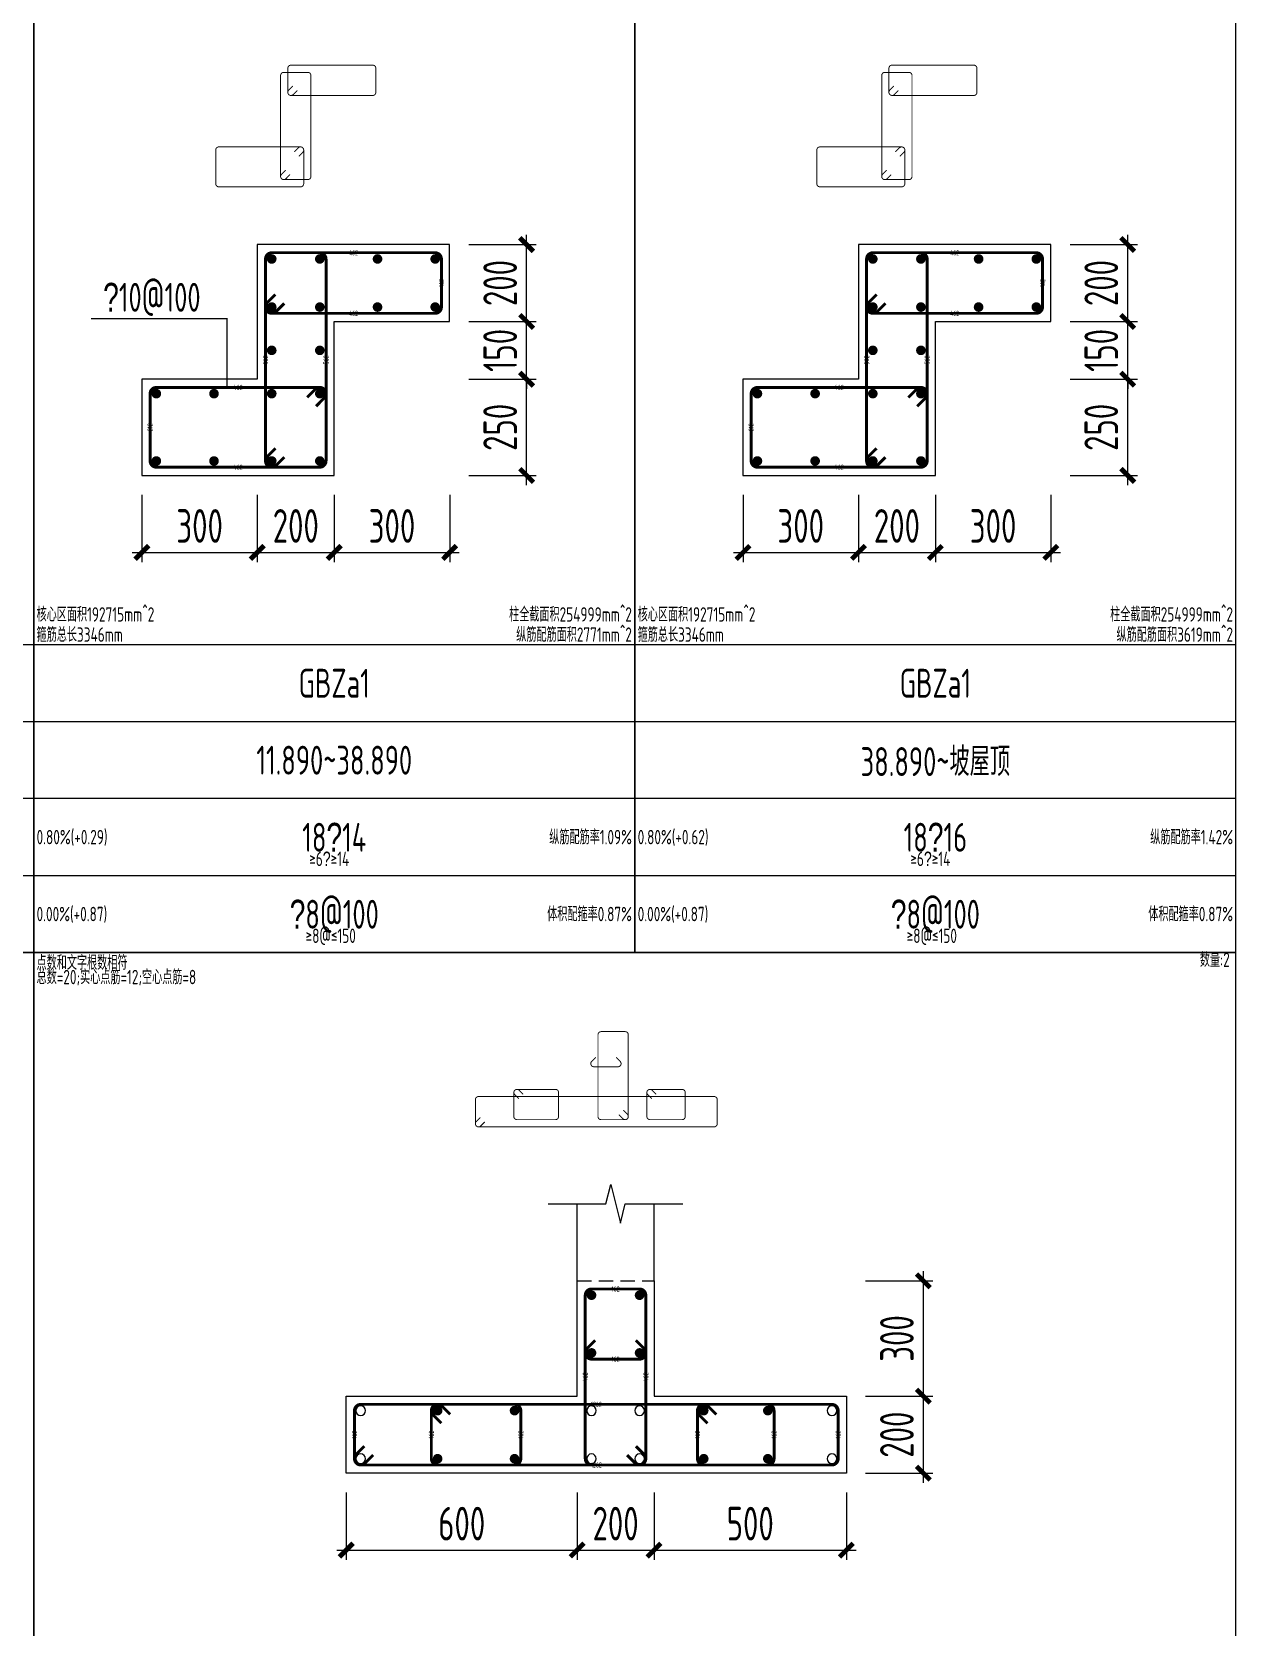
# Model space of a CAD drawing. Extents: x 154268 to 5133249, y -1832900 to 601179.
# Drawn here: x 578409 to 590909, y 505779 to 522362 of the extents above; entities that cross this region are included whole.
import ezdxf
from ezdxf.enums import TextEntityAlignment as Align

# ---------------------------------------------------------------- set-up
doc = ezdxf.new("R2010")
doc.units = 0
doc.header["$LTSCALE"] = 1000
doc.linetypes.add('DASHED', pattern=[0.75, 0.5, -0.25])
for name, color, linetype in [('TAB', 7, 'Continuous'), ('TAB_TEXT', 7, 'Continuous'), ('THIN', 7, 'Continuous'), ('WALL_DE', 7, 'Continuous'), ('WCOL_DE', 7, 'Continuous'), ('WCOL_DE_DIM', 3, 'Continuous'), ('WCOL_DE_REIND', 1, 'Continuous'), ('WCOL_DE_REINL', 1, 'Continuous'), ('墙单独标注', 1, 'Continuous')]:
    doc.layers.add(name, color=color, linetype=linetype)
for name, color, linetype, plot in [('墙柱归并数量', 8, 'Continuous', False), ('墙柱箍筋长度', 3, 'Continuous', False), ('墙柱配筋校核数据', 34, 'Continuous', False)]:
    doc.layers.add(name, color=color, linetype=linetype, plot=plot)
doc.styles.add('TSSD_Dimension', font='tssdeng.shx', dxfattribs={"width": 0.7, "bigfont": 'Hztxt.shx'})
doc.styles.add('TSSD_Label', font='tssdeng.shx', dxfattribs={"width": 0.7, "bigfont": 'hztxt.shx'})
doc.styles.add('tssd_rein', font='tssdeng.shx', dxfattribs={"width": 0.7, "bigfont": 'hztxt.shx'})
doc.dimstyles.new('TSSD_25_100_WCOLU_DIM', dxfattribs={"dimtxt": 350, "dimasz": 100, "dimexe": 100, "dimexo": 200, "dimgap": 100, "dimtad": 1, "dimdec": 0, "dimlfac": 0.25, "dimzin": 0, "dimdsep": 46, "dimtxsty": 'TSSD_Dimension', "dimblk": 'ARCHTICK', "dimcen": 0, "dimdle": 100, "dimclrt": 7, "dimadec": 0, "dimazin": 0, "dimtfac": 1, "dimtdec": 0, "dimtix": 1, "dimtmove": 2, "dimatfit": 3, "dimfxl": 1, "dimtolj": 1, "dimtzin": 0, "dimarcsym": 0})

# ---------------------------------------------------------------- blocks, each defined once
blk = doc.blocks.new('_ArchTick')
at = {"color": 0, "linetype": 'ByBlock', "const_width": 0.5}
blk.add_lwpolyline([(-0.71, -0.71), (0.71, 0.71)], dxfattribs=at)
blk = doc.blocks.new('*D3351')
at = {"layer": 'Defpoints', "color": 0, "transparency": 16777216}
for p in [(586878, 508179), (587678, 508179), (586878, 507379)]:
    blk.add_point(p, dxfattribs=at)
at = {"layer": 'WCOL_DE_DIM', "color": 0, "lineweight": -2, "transparency": 16777216}
for p, q in [((587678, 507279), (587678, 508279)), ((587078, 508179), (587778, 508179)), ((587078, 507379), (587778, 507379))]:
    blk.add_line(p, q, dxfattribs=at)
at = {"layer": 'WCOL_DE_DIM', "color": 0, "lineweight": -2, "transparency": 16777216, "xscale": 100, "yscale": 100, "zscale": 100}
for p, rotation in [((587678, 508179), 90), ((587678, 507379), 270)]:
    blk.add_blockref('_ArchTick', p, dxfattribs=dict(at, rotation=rotation))
at = {"layer": 'WCOL_DE_DIM', "color": 7, "transparency": 16777216, "insert": (587403, 507779), "char_height": 350, "attachment_point": 5, "rotation": 90, "style": 'TSSD_Dimension'}
blk.add_mtext('\\A1;200', dxfattribs=at)
blk = doc.blocks.new('*D3352')
at = {"layer": 'Defpoints', "color": 0, "transparency": 16777216}
for p in [(586878, 509379), (587678, 509379), (586878, 508179)]:
    blk.add_point(p, dxfattribs=at)
at = {"layer": 'WCOL_DE_DIM', "color": 0, "lineweight": -2, "transparency": 16777216}
for p, q in [((587678, 508079), (587678, 509479)), ((587078, 509379), (587778, 509379)), ((587078, 508179), (587778, 508179))]:
    blk.add_line(p, q, dxfattribs=at)
at = {"layer": 'WCOL_DE_DIM', "color": 0, "lineweight": -2, "transparency": 16777216, "xscale": 100, "yscale": 100, "zscale": 100}
for p, rotation in [((587678, 509379), 90), ((587678, 508179), 270)]:
    blk.add_blockref('_ArchTick', p, dxfattribs=dict(at, rotation=rotation))
at = {"layer": 'WCOL_DE_DIM', "color": 7, "transparency": 16777216, "insert": (587403, 508779), "char_height": 350, "attachment_point": 5, "rotation": 90, "style": 'TSSD_Dimension'}
blk.add_mtext('\\A1;300', dxfattribs=at)
blk = doc.blocks.new('*D3353')
at = {"layer": 'Defpoints', "color": 0, "transparency": 16777216}
for p in [(581678, 507379), (584078, 507379), (584078, 506579)]:
    blk.add_point(p, dxfattribs=at)
at = {"layer": 'WCOL_DE_DIM', "color": 0, "lineweight": -2, "transparency": 16777216}
for p, q in [((581678, 507179), (581678, 506479)), ((584078, 507179), (584078, 506479)), ((581578, 506579), (584178, 506579))]:
    blk.add_line(p, q, dxfattribs=at)
at = {"layer": 'WCOL_DE_DIM', "color": 0, "lineweight": -2, "transparency": 16777216, "xscale": 100, "yscale": 100, "zscale": 100, "rotation": 180}
blk.add_blockref('_ArchTick', (581678, 506579), dxfattribs=at)
at = {"layer": 'WCOL_DE_DIM', "color": 0, "lineweight": -2, "transparency": 16777216, "xscale": 100, "yscale": 100, "zscale": 100}
blk.add_blockref('_ArchTick', (584078, 506579), dxfattribs=at)
at = {"layer": 'WCOL_DE_DIM', "color": 7, "transparency": 16777216, "insert": (582878, 506854), "char_height": 350, "attachment_point": 5, "style": 'TSSD_Dimension'}
blk.add_mtext('\\A1;600', dxfattribs=at)
blk = doc.blocks.new('*D3354')
at = {"layer": 'Defpoints', "color": 0, "transparency": 16777216}
for p in [(584078, 507379), (584878, 507379), (584878, 506579)]:
    blk.add_point(p, dxfattribs=at)
at = {"layer": 'WCOL_DE_DIM', "color": 0, "lineweight": -2, "transparency": 16777216}
for p, q in [((584078, 507179), (584078, 506479)), ((584878, 507179), (584878, 506479)), ((583978, 506579), (584978, 506579))]:
    blk.add_line(p, q, dxfattribs=at)
at = {"layer": 'WCOL_DE_DIM', "color": 0, "lineweight": -2, "transparency": 16777216, "xscale": 100, "yscale": 100, "zscale": 100, "rotation": 180}
blk.add_blockref('_ArchTick', (584078, 506579), dxfattribs=at)
at = {"layer": 'WCOL_DE_DIM', "color": 0, "lineweight": -2, "transparency": 16777216, "xscale": 100, "yscale": 100, "zscale": 100}
blk.add_blockref('_ArchTick', (584878, 506579), dxfattribs=at)
at = {"layer": 'WCOL_DE_DIM', "color": 7, "transparency": 16777216, "insert": (584478, 506854), "char_height": 350, "attachment_point": 5, "style": 'TSSD_Dimension'}
blk.add_mtext('\\A1;200', dxfattribs=at)
blk = doc.blocks.new('*D3355')
at = {"layer": 'Defpoints', "color": 0, "transparency": 16777216}
for p in [(584878, 507379), (586878, 507379), (586878, 506579)]:
    blk.add_point(p, dxfattribs=at)
at = {"layer": 'WCOL_DE_DIM', "color": 0, "lineweight": -2, "transparency": 16777216}
for p, q in [((584878, 507179), (584878, 506479)), ((586878, 507179), (586878, 506479)), ((584778, 506579), (586978, 506579))]:
    blk.add_line(p, q, dxfattribs=at)
at = {"layer": 'WCOL_DE_DIM', "color": 0, "lineweight": -2, "transparency": 16777216, "xscale": 100, "yscale": 100, "zscale": 100, "rotation": 180}
blk.add_blockref('_ArchTick', (584878, 506579), dxfattribs=at)
at = {"layer": 'WCOL_DE_DIM', "color": 0, "lineweight": -2, "transparency": 16777216, "xscale": 100, "yscale": 100, "zscale": 100}
blk.add_blockref('_ArchTick', (586878, 506579), dxfattribs=at)
at = {"layer": 'WCOL_DE_DIM', "color": 7, "transparency": 16777216, "insert": (585878, 506854), "char_height": 350, "attachment_point": 5, "style": 'TSSD_Dimension'}
blk.add_mtext('\\A1;500', dxfattribs=at)
blk = doc.blocks.new('*D3456')
at = {"layer": 'Defpoints', "color": 0, "transparency": 16777216}
for p in [(582753, 518751), (583553, 518751), (582753, 517751)]:
    blk.add_point(p, dxfattribs=at)
at = {"layer": 'WCOL_DE_DIM', "color": 0, "lineweight": -2, "transparency": 16777216}
for p, q in [((582953, 518751), (583653, 518751)), ((583553, 517651), (583553, 518851)), ((582953, 517751), (583653, 517751))]:
    blk.add_line(p, q, dxfattribs=at)
at = {"layer": 'WCOL_DE_DIM', "color": 0, "lineweight": -2, "transparency": 16777216, "xscale": 100, "yscale": 100, "zscale": 100}
for p, rotation in [((583553, 518751), 90), ((583553, 517751), 270)]:
    blk.add_blockref('_ArchTick', p, dxfattribs=dict(at, rotation=rotation))
at = {"layer": 'WCOL_DE_DIM', "color": 7, "transparency": 16777216, "insert": (583278, 518251), "char_height": 350, "attachment_point": 5, "rotation": 90, "style": 'TSSD_Dimension'}
blk.add_mtext('\\A1;250', dxfattribs=at)
blk = doc.blocks.new('*D3457')
at = {"layer": 'Defpoints', "color": 0, "transparency": 16777216}
for p in [(582753, 519351), (583553, 519351), (582753, 518751)]:
    blk.add_point(p, dxfattribs=at)
at = {"layer": 'WCOL_DE_DIM', "color": 0, "lineweight": -2, "transparency": 16777216}
for p, q in [((583553, 519351), (583553, 519451)), ((582953, 519351), (583653, 519351)), ((583553, 518751), (583553, 519351)), ((582953, 518751), (583653, 518751)), ((583553, 518751), (583553, 518651))]:
    blk.add_line(p, q, dxfattribs=at)
at = {"layer": 'WCOL_DE_DIM', "color": 0, "lineweight": -2, "transparency": 16777216, "xscale": 100, "yscale": 100, "zscale": 100}
for p, rotation in [((583553, 519351), 270), ((583553, 518751), 90)]:
    blk.add_blockref('_ArchTick', p, dxfattribs=dict(at, rotation=rotation))
at = {"layer": 'WCOL_DE_DIM', "color": 7, "transparency": 16777216, "insert": (583278, 519051), "char_height": 350, "attachment_point": 5, "rotation": 90, "style": 'TSSD_Dimension'}
blk.add_mtext('\\A1;150', dxfattribs=at)
blk = doc.blocks.new('*D3458')
at = {"layer": 'Defpoints', "color": 0, "transparency": 16777216}
for p in [(582753, 520151), (583553, 520151), (582753, 519351)]:
    blk.add_point(p, dxfattribs=at)
at = {"layer": 'WCOL_DE_DIM', "color": 0, "lineweight": -2, "transparency": 16777216}
for p, q in [((583553, 519251), (583553, 520251)), ((582953, 520151), (583653, 520151)), ((582953, 519351), (583653, 519351))]:
    blk.add_line(p, q, dxfattribs=at)
at = {"layer": 'WCOL_DE_DIM', "color": 0, "lineweight": -2, "transparency": 16777216, "xscale": 100, "yscale": 100, "zscale": 100}
for p, rotation in [((583553, 520151), 90), ((583553, 519351), 270)]:
    blk.add_blockref('_ArchTick', p, dxfattribs=dict(at, rotation=rotation))
at = {"layer": 'WCOL_DE_DIM', "color": 7, "transparency": 16777216, "insert": (583278, 519751), "char_height": 350, "attachment_point": 5, "rotation": 90, "style": 'TSSD_Dimension'}
blk.add_mtext('\\A1;200', dxfattribs=at)
blk = doc.blocks.new('*D3459')
at = {"layer": 'Defpoints', "color": 0, "transparency": 16777216}
for p in [(579553, 517751), (580753, 517751), (580753, 516951)]:
    blk.add_point(p, dxfattribs=at)
at = {"layer": 'WCOL_DE_DIM', "color": 0, "lineweight": -2, "transparency": 16777216}
for p, q in [((579553, 517551), (579553, 516851)), ((580753, 517551), (580753, 516851)), ((579453, 516951), (580853, 516951))]:
    blk.add_line(p, q, dxfattribs=at)
at = {"layer": 'WCOL_DE_DIM', "color": 0, "lineweight": -2, "transparency": 16777216, "xscale": 100, "yscale": 100, "zscale": 100, "rotation": 180}
blk.add_blockref('_ArchTick', (579553, 516951), dxfattribs=at)
at = {"layer": 'WCOL_DE_DIM', "color": 0, "lineweight": -2, "transparency": 16777216, "xscale": 100, "yscale": 100, "zscale": 100}
blk.add_blockref('_ArchTick', (580753, 516951), dxfattribs=at)
at = {"layer": 'WCOL_DE_DIM', "color": 7, "transparency": 16777216, "insert": (580153, 517226), "char_height": 350, "attachment_point": 5, "style": 'TSSD_Dimension'}
blk.add_mtext('\\A1;300', dxfattribs=at)
blk = doc.blocks.new('*D3460')
at = {"layer": 'Defpoints', "color": 0, "transparency": 16777216}
for p in [(580753, 517751), (581553, 517751), (581553, 516951)]:
    blk.add_point(p, dxfattribs=at)
at = {"layer": 'WCOL_DE_DIM', "color": 0, "lineweight": -2, "transparency": 16777216}
for p, q in [((580753, 517551), (580753, 516851)), ((581553, 517551), (581553, 516851)), ((580653, 516951), (581653, 516951))]:
    blk.add_line(p, q, dxfattribs=at)
at = {"layer": 'WCOL_DE_DIM', "color": 0, "lineweight": -2, "transparency": 16777216, "xscale": 100, "yscale": 100, "zscale": 100, "rotation": 180}
blk.add_blockref('_ArchTick', (580753, 516951), dxfattribs=at)
at = {"layer": 'WCOL_DE_DIM', "color": 0, "lineweight": -2, "transparency": 16777216, "xscale": 100, "yscale": 100, "zscale": 100}
blk.add_blockref('_ArchTick', (581553, 516951), dxfattribs=at)
at = {"layer": 'WCOL_DE_DIM', "color": 7, "transparency": 16777216, "insert": (581153, 517226), "char_height": 350, "attachment_point": 5, "style": 'TSSD_Dimension'}
blk.add_mtext('\\A1;200', dxfattribs=at)
blk = doc.blocks.new('*D3461')
at = {"layer": 'Defpoints', "color": 0, "transparency": 16777216}
for p in [(581553, 517751), (582753, 517751), (582753, 516951)]:
    blk.add_point(p, dxfattribs=at)
at = {"layer": 'WCOL_DE_DIM', "color": 0, "lineweight": -2, "transparency": 16777216}
for p, q in [((581553, 517551), (581553, 516851)), ((582753, 517551), (582753, 516851)), ((581453, 516951), (582853, 516951))]:
    blk.add_line(p, q, dxfattribs=at)
at = {"layer": 'WCOL_DE_DIM', "color": 0, "lineweight": -2, "transparency": 16777216, "xscale": 100, "yscale": 100, "zscale": 100, "rotation": 180}
blk.add_blockref('_ArchTick', (581553, 516951), dxfattribs=at)
at = {"layer": 'WCOL_DE_DIM', "color": 0, "lineweight": -2, "transparency": 16777216, "xscale": 100, "yscale": 100, "zscale": 100}
blk.add_blockref('_ArchTick', (582753, 516951), dxfattribs=at)
at = {"layer": 'WCOL_DE_DIM', "color": 7, "transparency": 16777216, "insert": (582153, 517226), "char_height": 350, "attachment_point": 5, "style": 'TSSD_Dimension'}
blk.add_mtext('\\A1;300', dxfattribs=at)
blk = doc.blocks.new('*D3549')
at = {"layer": 'Defpoints', "color": 0, "transparency": 16777216}
for p in [(589003, 518751), (589803, 518751), (589003, 517751)]:
    blk.add_point(p, dxfattribs=at)
at = {"layer": 'WCOL_DE_DIM', "color": 0, "lineweight": -2, "transparency": 16777216}
for p, q in [((589203, 518751), (589903, 518751)), ((589803, 517651), (589803, 518851)), ((589203, 517751), (589903, 517751))]:
    blk.add_line(p, q, dxfattribs=at)
at = {"layer": 'WCOL_DE_DIM', "color": 0, "lineweight": -2, "transparency": 16777216, "xscale": 100, "yscale": 100, "zscale": 100}
for p, rotation in [((589803, 518751), 90), ((589803, 517751), 270)]:
    blk.add_blockref('_ArchTick', p, dxfattribs=dict(at, rotation=rotation))
at = {"layer": 'WCOL_DE_DIM', "color": 7, "transparency": 16777216, "insert": (589528, 518251), "char_height": 350, "attachment_point": 5, "rotation": 90, "style": 'TSSD_Dimension'}
blk.add_mtext('\\A1;250', dxfattribs=at)
blk = doc.blocks.new('*D3550')
at = {"layer": 'Defpoints', "color": 0, "transparency": 16777216}
for p in [(589003, 519351), (589803, 519351), (589003, 518751)]:
    blk.add_point(p, dxfattribs=at)
at = {"layer": 'WCOL_DE_DIM', "color": 0, "lineweight": -2, "transparency": 16777216}
for p, q in [((589803, 519351), (589803, 519451)), ((589203, 519351), (589903, 519351)), ((589803, 518751), (589803, 519351)), ((589203, 518751), (589903, 518751)), ((589803, 518751), (589803, 518651))]:
    blk.add_line(p, q, dxfattribs=at)
at = {"layer": 'WCOL_DE_DIM', "color": 0, "lineweight": -2, "transparency": 16777216, "xscale": 100, "yscale": 100, "zscale": 100}
for p, rotation in [((589803, 519351), 270), ((589803, 518751), 90)]:
    blk.add_blockref('_ArchTick', p, dxfattribs=dict(at, rotation=rotation))
at = {"layer": 'WCOL_DE_DIM', "color": 7, "transparency": 16777216, "insert": (589528, 519051), "char_height": 350, "attachment_point": 5, "rotation": 90, "style": 'TSSD_Dimension'}
blk.add_mtext('\\A1;150', dxfattribs=at)
blk = doc.blocks.new('*D3551')
at = {"layer": 'Defpoints', "color": 0, "transparency": 16777216}
for p in [(589003, 520151), (589803, 520151), (589003, 519351)]:
    blk.add_point(p, dxfattribs=at)
at = {"layer": 'WCOL_DE_DIM', "color": 0, "lineweight": -2, "transparency": 16777216}
for p, q in [((589803, 519251), (589803, 520251)), ((589203, 520151), (589903, 520151)), ((589203, 519351), (589903, 519351))]:
    blk.add_line(p, q, dxfattribs=at)
at = {"layer": 'WCOL_DE_DIM', "color": 0, "lineweight": -2, "transparency": 16777216, "xscale": 100, "yscale": 100, "zscale": 100}
for p, rotation in [((589803, 520151), 90), ((589803, 519351), 270)]:
    blk.add_blockref('_ArchTick', p, dxfattribs=dict(at, rotation=rotation))
at = {"layer": 'WCOL_DE_DIM', "color": 7, "transparency": 16777216, "insert": (589528, 519751), "char_height": 350, "attachment_point": 5, "rotation": 90, "style": 'TSSD_Dimension'}
blk.add_mtext('\\A1;200', dxfattribs=at)
blk = doc.blocks.new('*D3552')
at = {"layer": 'Defpoints', "color": 0, "transparency": 16777216}
for p in [(585803, 517751), (587003, 517751), (587003, 516951)]:
    blk.add_point(p, dxfattribs=at)
at = {"layer": 'WCOL_DE_DIM', "color": 0, "lineweight": -2, "transparency": 16777216}
for p, q in [((585803, 517551), (585803, 516851)), ((587003, 517551), (587003, 516851)), ((585703, 516951), (587103, 516951))]:
    blk.add_line(p, q, dxfattribs=at)
at = {"layer": 'WCOL_DE_DIM', "color": 0, "lineweight": -2, "transparency": 16777216, "xscale": 100, "yscale": 100, "zscale": 100, "rotation": 180}
blk.add_blockref('_ArchTick', (585803, 516951), dxfattribs=at)
at = {"layer": 'WCOL_DE_DIM', "color": 0, "lineweight": -2, "transparency": 16777216, "xscale": 100, "yscale": 100, "zscale": 100}
blk.add_blockref('_ArchTick', (587003, 516951), dxfattribs=at)
at = {"layer": 'WCOL_DE_DIM', "color": 7, "transparency": 16777216, "insert": (586403, 517226), "char_height": 350, "attachment_point": 5, "style": 'TSSD_Dimension'}
blk.add_mtext('\\A1;300', dxfattribs=at)
blk = doc.blocks.new('*D3553')
at = {"layer": 'Defpoints', "color": 0, "transparency": 16777216}
for p in [(587003, 517751), (587803, 517751), (587803, 516951)]:
    blk.add_point(p, dxfattribs=at)
at = {"layer": 'WCOL_DE_DIM', "color": 0, "lineweight": -2, "transparency": 16777216}
for p, q in [((587003, 517551), (587003, 516851)), ((587803, 517551), (587803, 516851)), ((586903, 516951), (587903, 516951))]:
    blk.add_line(p, q, dxfattribs=at)
at = {"layer": 'WCOL_DE_DIM', "color": 0, "lineweight": -2, "transparency": 16777216, "xscale": 100, "yscale": 100, "zscale": 100, "rotation": 180}
blk.add_blockref('_ArchTick', (587003, 516951), dxfattribs=at)
at = {"layer": 'WCOL_DE_DIM', "color": 0, "lineweight": -2, "transparency": 16777216, "xscale": 100, "yscale": 100, "zscale": 100}
blk.add_blockref('_ArchTick', (587803, 516951), dxfattribs=at)
at = {"layer": 'WCOL_DE_DIM', "color": 7, "transparency": 16777216, "insert": (587403, 517226), "char_height": 350, "attachment_point": 5, "style": 'TSSD_Dimension'}
blk.add_mtext('\\A1;200', dxfattribs=at)
blk = doc.blocks.new('*D3554')
at = {"layer": 'Defpoints', "color": 0, "transparency": 16777216}
for p in [(587803, 517751), (589003, 517751), (589003, 516951)]:
    blk.add_point(p, dxfattribs=at)
at = {"layer": 'WCOL_DE_DIM', "color": 0, "lineweight": -2, "transparency": 16777216}
for p, q in [((587803, 517551), (587803, 516851)), ((589003, 517551), (589003, 516851)), ((587703, 516951), (589103, 516951))]:
    blk.add_line(p, q, dxfattribs=at)
at = {"layer": 'WCOL_DE_DIM', "color": 0, "lineweight": -2, "transparency": 16777216, "xscale": 100, "yscale": 100, "zscale": 100, "rotation": 180}
blk.add_blockref('_ArchTick', (587803, 516951), dxfattribs=at)
at = {"layer": 'WCOL_DE_DIM', "color": 0, "lineweight": -2, "transparency": 16777216, "xscale": 100, "yscale": 100, "zscale": 100}
blk.add_blockref('_ArchTick', (589003, 516951), dxfattribs=at)
at = {"layer": 'WCOL_DE_DIM', "color": 7, "transparency": 16777216, "insert": (588403, 517226), "char_height": 350, "attachment_point": 5, "style": 'TSSD_Dimension'}
blk.add_mtext('\\A1;300', dxfattribs=at)

msp = doc.modelspace()

# ---------------------------------------------------------------- linework, layer by layer
at = {"layer": 'TAB'}
for points in [[(572177.7, 512791.3), (578427.7, 512791.3), (578427.7, 523791.3), (572177.7, 523791.3), (572177.7, 512791.3), (572177.7, 513591.3), (578427.7, 513591.3), (578427.7, 514391.3), (572177.7, 514391.3), (572177.7, 515191.3), (578427.7, 515191.3), (578427.7, 515991.3), (572177.7, 515991.3)], [(578427.7, 512791.3), (584677.7, 512791.3), (584677.7, 523791.3), (578427.7, 523791.3), (578427.7, 512791.3), (578427.7, 513591.3), (584677.7, 513591.3), (584677.7, 514391.3), (578427.7, 514391.3), (578427.7, 515191.3), (584677.7, 515191.3), (584677.7, 515991.3), (578427.7, 515991.3)], [(584677.7, 512791.3), (590927.7, 512791.3), (590927.7, 523791.3), (584677.7, 523791.3), (584677.7, 512791.3), (584677.7, 513591.3), (590927.7, 513591.3), (590927.7, 514391.3), (584677.7, 514391.3), (584677.7, 515191.3), (590927.7, 515191.3), (590927.7, 515991.3), (584677.7, 515991.3)], [(572177.7, 501791.3), (578427.7, 501791.3), (578427.7, 512791.3), (572177.7, 512791.3), (572177.7, 501791.3), (572177.7, 502591.3), (578427.7, 502591.3), (578427.7, 503391.3), (572177.7, 503391.3), (572177.7, 504191.3), (578427.7, 504191.3), (578427.7, 504991.3), (572177.7, 504991.3)], [(578427.7, 501791.3), (590927.7, 501791.3), (590927.7, 512791.3), (578427.7, 512791.3), (578427.7, 501791.3), (578427.7, 502591.3), (590927.7, 502591.3), (590927.7, 503391.3), (578427.7, 503391.3), (578427.7, 504191.3), (590927.7, 504191.3), (590927.7, 504991.3), (578427.7, 504991.3)]]:
    msp.add_lwpolyline(points, dxfattribs=at)
at = {"layer": 'THIN'}
msp.add_lwpolyline([(583777.7, 510178.8), (584377.7, 510178.8), (584427.7, 510378.8), (584527.7, 509978.8), (584577.7, 510178.8), (585177.7, 510178.8)], dxfattribs=at)
at = {"layer": 'WALL_DE'}
for p, q in [((584077.7, 509378.8), (584077.7, 510178.8)), ((584877.7, 509378.8), (584877.7, 510178.8)), ((584077.7, 508178.8), (584077.7, 509378.8)), ((584877.7, 509378.8), (584877.7, 508178.8)), ((581677.7, 508178.8), (584077.7, 508178.8)), ((581677.7, 507378.8), (581677.7, 508178.8)), ((584877.7, 508178.8), (586877.7, 508178.8)), ((586877.7, 508178.8), (586877.7, 507378.8)), ((586877.7, 507378.8), (581677.7, 507378.8))]:
    msp.add_line(p, q, dxfattribs=at)
at = {"layer": 'WCOL_DE'}
for points in [[(579552.7, 517751.3), (581552.7, 517751.3), (581552.7, 519351.3), (582752.7, 519351.3), (582752.7, 520151.3), (580752.7, 520151.3), (580752.7, 518751.3), (579552.7, 518751.3)], [(585802.7, 517751.3), (587802.7, 517751.3), (587802.7, 519351.3), (589002.7, 519351.3), (589002.7, 520151.3), (587002.7, 520151.3), (587002.7, 518751.3), (585802.7, 518751.3)]]:
    msp.add_lwpolyline(points, close=True, dxfattribs=at)
at = {"layer": 'WCOL_DE', "linetype": 'DASHED', "ltscale": 0.3}
msp.add_lwpolyline([(581677.7, 508178.8), (584077.7, 508178.8), (584077.7, 509378.8), (584877.7, 509378.8), (584877.7, 508178.8), (586877.7, 508178.8), (586877.7, 507378.8), (581677.7, 507378.8)], close=True, dxfattribs=at)
at = {"layer": 'WCOL_DE_REIND', "const_width": 50}
for points in [[(580902.7, 519976.3, 1), (580902.7, 520026.3, 1), (580902.7, 519976.3, 1)], [(581402.7, 519976.3, 1), (581402.7, 520026.3, 1), (581402.7, 519976.3, 1)], [(582002.7, 519976.3, 1), (582002.7, 520026.3, 1), (582002.7, 519976.3, 1)], [(582602.7, 519976.3, 1), (582602.7, 520026.3, 1), (582602.7, 519976.3, 1)], [(587152.7, 519976.3, 1), (587152.7, 520026.3, 1), (587152.7, 519976.3, 1)], [(587652.7, 519976.3, 1), (587652.7, 520026.3, 1), (587652.7, 519976.3, 1)], [(588252.7, 519976.3, 1), (588252.7, 520026.3, 1), (588252.7, 519976.3, 1)], [(588852.7, 519976.3, 1), (588852.7, 520026.3, 1), (588852.7, 519976.3, 1)], [(580902.7, 519476.3, 1), (580902.7, 519526.3, 1), (580902.7, 519476.3, 1)], [(581402.7, 519476.3, 1), (581402.7, 519526.3, 1), (581402.7, 519476.3, 1)], [(582002.7, 519476.3, 1), (582002.7, 519526.3, 1), (582002.7, 519476.3, 1)], [(582602.7, 519476.3, 1), (582602.7, 519526.3, 1), (582602.7, 519476.3, 1)], [(587152.7, 519476.3, 1), (587152.7, 519526.3, 1), (587152.7, 519476.3, 1)], [(587652.7, 519476.3, 1), (587652.7, 519526.3, 1), (587652.7, 519476.3, 1)], [(588252.7, 519476.3, 1), (588252.7, 519526.3, 1), (588252.7, 519476.3, 1)], [(588852.7, 519476.3, 1), (588852.7, 519526.3, 1), (588852.7, 519476.3, 1)], [(580902.7, 519026.3, 1), (580902.7, 519076.3, 1), (580902.7, 519026.3, 1)], [(581402.7, 519026.3, 1), (581402.7, 519076.3, 1), (581402.7, 519026.3, 1)], [(587152.7, 519026.3, 1), (587152.7, 519076.3, 1), (587152.7, 519026.3, 1)], [(587652.7, 519026.3, 1), (587652.7, 519076.3, 1), (587652.7, 519026.3, 1)], [(579702.7, 518576.3, 1), (579702.7, 518626.3, 1), (579702.7, 518576.3, 1)], [(580302.7, 518576.3, 1), (580302.7, 518626.3, 1), (580302.7, 518576.3, 1)], [(580902.7, 518576.3, 1), (580902.7, 518626.3, 1), (580902.7, 518576.3, 1)], [(581402.7, 518576.3, 1), (581402.7, 518626.3, 1), (581402.7, 518576.3, 1)], [(585952.7, 518576.3, 1), (585952.7, 518626.3, 1), (585952.7, 518576.3, 1)], [(586552.7, 518576.3, 1), (586552.7, 518626.3, 1), (586552.7, 518576.3, 1)], [(587152.7, 518576.3, 1), (587152.7, 518626.3, 1), (587152.7, 518576.3, 1)], [(587652.7, 518576.3, 1), (587652.7, 518626.3, 1), (587652.7, 518576.3, 1)], [(579702.7, 517876.3, 1), (579702.7, 517926.3, 1), (579702.7, 517876.3, 1)], [(580302.7, 517876.3, 1), (580302.7, 517926.3, 1), (580302.7, 517876.3, 1)], [(580902.7, 517876.3, 1), (580902.7, 517926.3, 1), (580902.7, 517876.3, 1)], [(581402.7, 517876.3, 1), (581402.7, 517926.3, 1), (581402.7, 517876.3, 1)], [(585952.7, 517876.3, 1), (585952.7, 517926.3, 1), (585952.7, 517876.3, 1)], [(586552.7, 517876.3, 1), (586552.7, 517926.3, 1), (586552.7, 517876.3, 1)], [(587152.7, 517876.3, 1), (587152.7, 517926.3, 1), (587152.7, 517876.3, 1)], [(587652.7, 517876.3, 1), (587652.7, 517926.3, 1), (587652.7, 517876.3, 1)], [(584227.7, 509203.8, 1), (584227.7, 509253.8, 1), (584227.7, 509203.8, 1)], [(584727.7, 509203.8, 1), (584727.7, 509253.8, 1), (584727.7, 509203.8, 1)], [(584227.7, 508603.8, 1), (584227.7, 508653.8, 1), (584227.7, 508603.8, 1)], [(584727.7, 508603.8, 1), (584727.7, 508653.8, 1), (584727.7, 508603.8, 1)], [(582627.7, 508003.8, 1), (582627.7, 508053.8, 1), (582627.7, 508003.8, 1)], [(583427.7, 508003.8, 1), (583427.7, 508053.8, 1), (583427.7, 508003.8, 1)], [(585394.4, 508003.8, 1), (585394.4, 508053.8, 1), (585394.4, 508003.8, 1)], [(586061, 508003.8, 1), (586061, 508053.8, 1), (586061, 508003.8, 1)], [(582627.7, 507503.8, 1), (582627.7, 507553.8, 1), (582627.7, 507503.8, 1)], [(583427.7, 507503.8, 1), (583427.7, 507553.8, 1), (583427.7, 507503.8, 1)], [(585394.4, 507503.8, 1), (585394.4, 507553.8, 1), (585394.4, 507503.8, 1)], [(586061, 507503.8, 1), (586061, 507553.8, 1), (586061, 507503.8, 1)]]:
    msp.add_lwpolyline(points, format="xyb", dxfattribs=at)
at = {"layer": 'WCOL_DE_REIND'}
for points in [[(581827.7, 507978.8, 1), (581827.7, 508078.8, 1), (581827.7, 507978.8, 1)], [(584227.7, 507978.8, 1), (584227.7, 508078.8, 1), (584227.7, 507978.8, 1)], [(584727.7, 507978.8, 1), (584727.7, 508078.8, 1), (584727.7, 507978.8, 1)], [(586727.7, 507978.8, 1), (586727.7, 508078.8, 1), (586727.7, 507978.8, 1)], [(581827.7, 507478.8, 1), (581827.7, 507578.8, 1), (581827.7, 507478.8, 1)], [(584227.7, 507478.8, 1), (584227.7, 507578.8, 1), (584227.7, 507478.8, 1)], [(584727.7, 507478.8, 1), (584727.7, 507578.8, 1), (584727.7, 507478.8, 1)], [(586727.7, 507478.8, 1), (586727.7, 507578.8, 1), (586727.7, 507478.8, 1)]]:
    msp.add_lwpolyline(points, format="xyb", dxfattribs=at)
at = {"layer": 'WCOL_DE_REINL'}
for points, const_width in [([(581093.1, 520878.3), (581050.7, 520835.8, -0.66818), (580995.2, 520858.8), (580995.2, 521908.8, -0.4142136), (581027.7, 521941.3), (581277.7, 521941.3, -0.4142136), (581310.2, 521908.8), (581310.2, 520858.8, -0.4142114), (581277.7, 520826.3), (581027.7, 520826.3, -0.66818), (581004.7, 520881.8), (581047.2, 520924.2)], 10), ([(581168.1, 521753.3), (581125.7, 521710.8, -0.6681786), (581070.2, 521733.8), (581070.2, 521983.8, -0.4142136), (581102.7, 522016.3), (581952.7, 522016.3, -0.4142168), (581985.2, 521983.8), (581985.2, 521733.8, -0.4142104), (581952.7, 521701.3), (581102.7, 521701.3, -0.6681786), (581079.7, 521756.8), (581122.2, 521799.2)], 10), ([(587343.1, 520878.3), (587300.7, 520835.8, -0.66818), (587245.2, 520858.8), (587245.2, 521908.8, -0.4142136), (587277.7, 521941.3), (587527.7, 521941.3, -0.4142136), (587560.2, 521908.8), (587560.2, 520858.8, -0.4142114), (587527.7, 520826.3), (587277.7, 520826.3, -0.66818), (587254.7, 520881.8), (587297.2, 520924.2)], 10), ([(587418.1, 521753.3), (587375.7, 521710.8, -0.6681786), (587320.2, 521733.8), (587320.2, 521983.8, -0.4142136), (587352.7, 522016.3), (588202.7, 522016.3, -0.4142168), (588235.2, 521983.8), (588235.2, 521733.8, -0.4142104), (588202.7, 521701.3), (587352.7, 521701.3, -0.6681786), (587329.7, 521756.8), (587372.2, 521799.2)], 10), ([(581137.3, 521114.4), (581179.7, 521156.8, -0.6681786), (581235.2, 521133.8), (581235.2, 520783.8, -0.4142114), (581202.7, 520751.3), (580352.7, 520751.3, -0.4142157), (580320.2, 520783.8), (580320.2, 521133.8, -0.4142136), (580352.7, 521166.3), (581202.7, 521166.3, -0.6681786), (581225.7, 521110.8), (581183.3, 521068.4)], 10), ([(587387.3, 521114.4), (587429.7, 521156.8, -0.6681786), (587485.2, 521133.8), (587485.2, 520783.8, -0.4142114), (587452.7, 520751.3), (586602.7, 520751.3, -0.4142157), (586570.2, 520783.8), (586570.2, 521133.8, -0.4142136), (586602.7, 521166.3), (587452.7, 521166.3, -0.6681786), (587475.7, 521110.8), (587433.3, 521068.4)], 10), ([(581033.5, 519540.2), (580948.7, 519455.4, -0.6681786), (580837.7, 519501.3), (580837.7, 520001.3, -0.4142136), (580902.7, 520066.3), (582602.7, 520066.3, -0.4142168), (582667.7, 520001.3), (582667.7, 519501.3, -0.4142104), (582602.7, 519436.3), (580902.7, 519436.3, -0.6681786), (580856.7, 519547.3), (580941.6, 519632.1)], 30), ([(581033.5, 517940.2), (580948.7, 517855.4, -0.66818), (580837.7, 517901.3), (580837.7, 520001.3, -0.4142136), (580902.7, 520066.3), (581402.7, 520066.3, -0.4142136), (581467.7, 520001.3), (581467.7, 517901.3, -0.4142114), (581402.7, 517836.3), (580902.7, 517836.3, -0.66818), (580856.7, 517947.3), (580941.6, 518032.1)], 30), ([(587283.5, 519540.2), (587198.7, 519455.4, -0.6681786), (587087.7, 519501.3), (587087.7, 520001.3, -0.4142136), (587152.7, 520066.3), (588852.7, 520066.3, -0.4142168), (588917.7, 520001.3), (588917.7, 519501.3, -0.4142104), (588852.7, 519436.3), (587152.7, 519436.3, -0.6681786), (587106.7, 519547.3), (587191.6, 519632.1)], 30), ([(587283.5, 517940.2), (587198.7, 517855.4, -0.66818), (587087.7, 517901.3), (587087.7, 520001.3, -0.4142136), (587152.7, 520066.3), (587652.7, 520066.3, -0.4142136), (587717.7, 520001.3), (587717.7, 517901.3, -0.4142114), (587652.7, 517836.3), (587152.7, 517836.3, -0.66818), (587106.7, 517947.3), (587191.6, 518032.1)], 30), ([(581271.9, 518562.4), (581356.7, 518647.3, -0.6681786), (581467.7, 518601.3), (581467.7, 517901.3, -0.4142114), (581402.7, 517836.3), (579702.7, 517836.3, -0.4142157), (579637.7, 517901.3), (579637.7, 518601.3, -0.4142136), (579702.7, 518666.3), (581402.7, 518666.3, -0.6681786), (581448.7, 518555.4), (581363.8, 518470.5)], 30), ([(587521.9, 518562.4), (587606.7, 518647.3, -0.6681786), (587717.7, 518601.3), (587717.7, 517901.3, -0.4142114), (587652.7, 517836.3), (585952.7, 517836.3, -0.4142157), (585887.7, 517901.3), (585887.7, 518601.3, -0.4142136), (585952.7, 518666.3), (587652.7, 518666.3, -0.6681786), (587698.7, 518555.4), (587613.8, 518470.5)], 30), ([(584558.3, 511151.7), (584600.7, 511109.3, -0.6681786), (584577.7, 511053.8), (584327.7, 511053.8, -0.4142136), (584295.2, 511086.3), (584295.2, 511936.3, -0.4142136), (584327.7, 511968.8), (584577.7, 511968.8, -0.4142136), (584610.2, 511936.3), (584610.2, 511086.3, -0.6681786), (584554.7, 511063.3), (584512.3, 511105.8)], 10), ([(584272.1, 511701.7), (584229.7, 511659.3, 0.6681786), (584252.7, 511603.8), (584502.7, 511603.8, 0.6681786), (584525.7, 511659.3), (584483.3, 511701.7)], 10), ([(583118.1, 511030.8), (583075.7, 510988.3, -0.6681786), (583020.2, 511011.3), (583020.2, 511261.3, -0.4142136), (583052.7, 511293.8), (585502.7, 511293.8, -0.4142136), (585535.2, 511261.3), (585535.2, 511011.3, -0.4142136), (585502.7, 510978.8), (583052.7, 510978.8, -0.6681786), (583029.7, 511034.3), (583072.1, 511076.7)], 10), ([(583518.1, 511316.9), (583475.7, 511359.3, 0.6681786), (583420.2, 511336.3), (583420.2, 511086.3, 0.4142136), (583452.7, 511053.8), (583852.7, 511053.8, 0.4142136), (583885.2, 511086.3), (583885.2, 511336.3, 0.4142136), (583852.7, 511368.8), (583452.7, 511368.8, 0.6681786), (583429.7, 511313.3), (583472.1, 511270.9)], 10), ([(584901.4, 511316.9), (584859, 511359.3, 0.6681786), (584803.5, 511336.3), (584803.5, 511086.3, 0.4142136), (584836, 511053.8), (585169.4, 511053.8, 0.4142136), (585201.9, 511086.3), (585201.9, 511336.3, 0.4142136), (585169.4, 511368.8), (584836, 511368.8, 0.6681786), (584813.1, 511313.3), (584855.5, 511270.9)], 10), ([(584688.8, 507659.6), (584773.7, 507574.8, -0.6681786), (584727.7, 507463.8), (584227.7, 507463.8, -0.4142136), (584162.7, 507528.8), (584162.7, 509228.8, -0.4142136), (584227.7, 509293.8), (584727.7, 509293.8, -0.4142136), (584792.7, 509228.8), (584792.7, 507528.8, -0.6681786), (584681.7, 507482.9), (584596.9, 507567.7)], 30), ([(581958.5, 507567.7), (581873.7, 507482.9, -0.6681786), (581762.7, 507528.8), (581762.7, 508028.8, -0.4142136), (581827.7, 508093.8), (586727.7, 508093.8, -0.4142136), (586792.7, 508028.8), (586792.7, 507528.8, -0.4142136), (586727.7, 507463.8), (581827.7, 507463.8, -0.6681786), (581781.7, 507574.8), (581866.6, 507659.6)], 30)]:
    msp.add_lwpolyline(points, format="xyb", dxfattribs=dict(at, const_width=const_width))
at = {"layer": 'WCOL_DE_REINL', "color": 6, "const_width": 30}
for points in [[(584266.6, 508759.6), (584181.7, 508674.8, 0.6681786), (584227.7, 508563.8), (584727.7, 508563.8, 0.6681786), (584773.7, 508674.8), (584688.8, 508759.6)], [(582758.5, 507989.9), (582673.7, 508074.8, 0.6681786), (582562.7, 508028.8), (582562.7, 507528.8, 0.4142136), (582627.7, 507463.8), (583427.7, 507463.8, 0.4142136), (583492.7, 507528.8), (583492.7, 508028.8, 0.4142136), (583427.7, 508093.8), (582627.7, 508093.8, 0.6681786), (582581.7, 507982.9), (582666.6, 507898)], [(585525.2, 507989.9), (585440.3, 508074.8, 0.6681786), (585329.4, 508028.8), (585329.4, 507528.8, 0.4142136), (585394.4, 507463.8), (586061, 507463.8, 0.4142136), (586126, 507528.8), (586126, 508028.8, 0.4142136), (586061, 508093.8), (585394.4, 508093.8, 0.6681786), (585348.4, 507982.9), (585433.3, 507898)]]:
    msp.add_lwpolyline(points, format="xyb", dxfattribs=at)
at = {"layer": '墙单独标注'}
msp.add_line((580437.2, 519379.8), (580437.2, 518666.3), dxfattribs=at)
msp.add_lwpolyline([(580444.4, 519379.8), (579026.4, 519379.8)], dxfattribs=at)

# ---------------------------------------------------------------- texts
at = {"layer": 'TAB_TEXT', "style": 'TSSD_Label', "width": 0.7}
for s, p in [('GBZa1', (581552.7, 515591.3)), ('GBZa1', (587802.7, 515591.3)), ('11.890~38.890', (581552.7, 514791.3)), ('38.890~坡屋顶', (587802.7, 514791.3)), ('18\ue53214', (581552.7, 513991.3)), ('18\ue53216', (587802.7, 513991.3))]:
    msp.add_text(s, height=300, dxfattribs=at).set_placement(p, align=Align.MIDDLE)
at = {"layer": 'TAB_TEXT', "color": 1, "style": 'TSSD_Label', "width": 0.7}
for p in [(581552.7, 513191.3), (587802.7, 513191.3)]:
    msp.add_text('\ue5328@100', height=300, dxfattribs=at).set_placement(p, align=Align.MIDDLE)
at = {"layer": '墙单独标注', "style": 'TSSD_Label', "width": 0.7}
msp.add_text('\ue53210@100', height=300, dxfattribs=at).set_placement((579656.4, 519604.7), align=Align.MIDDLE)
at = {"layer": '墙柱归并数量', "style": 'TSSD_Label', "width": 0.7}
msp.add_text('数量:2 ', height=150, dxfattribs=at).set_placement((590927.7, 512791.3), align=Align.TOP_RIGHT)
at = {"layer": '墙柱箍筋长度', "style": 'tssd_rein', "width": 0.7}
for s, p in [('462', (581752.7, 520066.3)), ('462', (588002.7, 520066.3)), ('462', (581752.7, 519436.3)), ('462', (588002.7, 519436.3)), ('462', (580552.7, 518666.3)), ('462', (586802.7, 518666.3)), ('462', (580552.7, 517836.3)), ('462', (586802.7, 517836.3)), ('162', (584477.7, 509293.8)), ('162', (584477.7, 508563.8)), ('1262', (584277.7, 508093.8)), ('1262', (584277.7, 507463.8))]:
    msp.add_text(s, height=54, dxfattribs=at).set_placement(p, align=Align.MIDDLE_CENTER)
for s, rotation, p in [('162', 89.99937, (582667.7, 519751.3)), ('162', 89.99937, (588917.7, 519751.3)), ('562', 90, (580837.7, 518951.3)), ('562', 90, (581467.7, 518951.3)), ('562', 90, (587087.7, 518951.3)), ('562', 90, (587717.7, 518951.3)), ('212', 90, (579637.7, 518251.3)), ('212', 90, (585887.7, 518251.3)), ('462', 90, (584162.7, 508378.8)), ('462', 90, (584792.7, 508378.8)), ('162', 90, (581762.7, 507778.8)), ('162', 90, (582562.7, 507778.8)), ('162', 90, (583492.7, 507778.8)), ('162', 90, (585329.4, 507778.8)), ('162', 90, (586126, 507778.8)), ('162', 90, (586792.7, 507778.8))]:
    msp.add_text(s, height=54, rotation=rotation, dxfattribs=at).set_placement(p, align=Align.MIDDLE_CENTER)
at = {"layer": '墙柱配筋校核数据', "style": 'tssd_rein', "width": 0.7}
for s, p in [('核心区面积192715mm^ 2', (578457.7, 516306.3)), ('核心区面积192715mm^ 2', (584707.7, 516306.3)), ('箍筋总长3346mm', (578457.7, 516096.3)), ('箍筋总长3346mm', (584707.7, 516096.3)), ('0.80%(+0.29)', (578457.7, 513991.3)), ('0.80%(+0.62)', (584707.7, 513991.3)), ('0.00%(+0.87)', (578457.7, 513191.3)), ('0.00%(+0.87)', (584707.7, 513191.3)), ('点数和文字根数相符', (578457.7, 512686.3)), ('总数=20;实心点筋=12;空心点筋=8', (578457.7, 512536.3))]:
    msp.add_text(s, height=150, dxfattribs=at).set_placement(p, align=Align.MIDDLE_LEFT)
for s, p in [('柱全截面积254999mm^ 2', (584647.7, 516306.3)), ('柱全截面积254999mm^ 2', (590897.7, 516306.3)), ('纵筋配筋面积2771mm^ 2', (584647.7, 516096.3)), ('纵筋配筋面积3619mm^ 2', (590897.7, 516096.3)), ('纵筋配筋率1.09%', (584647.7, 513991.3)), ('纵筋配筋率1.42%', (590897.7, 513991.3)), ('体积配箍率0.87%', (584647.7, 513191.3)), ('体积配箍率0.87%', (590897.7, 513191.3))]:
    msp.add_text(s, height=150, dxfattribs=at).set_placement(p, align=Align.MIDDLE_RIGHT)
at = {"layer": '墙柱配筋校核数据', "color": 34, "style": 'tssd_rein', "width": 0.7}
for s, p in [('≥6\ue532≥14', (581293.1, 513690.2)), ('≥6\ue532≥14', (587543.1, 513690.2)), ('≥8@≤150', (581254.8, 512890.2)), ('≥8@≤150', (587504.8, 512890.2))]:
    msp.add_text(s, height=150, dxfattribs=at).set_placement(p)

# ---------------------------------------------------------------- dimensions: what is measured, and where the dimension line sits
at = {"layer": 'WCOL_DE_DIM'}
for base, p1, p2, picture, middle in [((583552.7, 520151.3), (582752.7, 519351.3), (582752.7, 520151.3), '*D3458', (583277.7, 519751.3)), ((589802.7, 520151.3), (589002.7, 519351.3), (589002.7, 520151.3), '*D3551', (589527.7, 519751.3)), ((583552.7, 519351.3), (582752.7, 518751.3), (582752.7, 519351.3), '*D3457', (583277.7, 519051.3)), ((589802.7, 519351.3), (589002.7, 518751.3), (589002.7, 519351.3), '*D3550', (589527.7, 519051.3)), ((583552.7, 518751.3), (582752.7, 517751.3), (582752.7, 518751.3), '*D3456', (583277.7, 518251.3)), ((589802.7, 518751.3), (589002.7, 517751.3), (589002.7, 518751.3), '*D3549', (589527.7, 518251.3)), ((587677.7, 509378.8), (586877.7, 508178.8), (586877.7, 509378.8), '*D3352', (587402.7, 508778.8)), ((587677.7, 508178.8), (586877.7, 507378.8), (586877.7, 508178.8), '*D3351', (587402.7, 507778.8))]:
    dim = msp.add_linear_dim(base=base, p1=p1, p2=p2, angle=90, dimstyle='TSSD_25_100_WCOLU_DIM', dxfattribs=at)
    dim.commit()
    dim.dimension.update_dxf_attribs({"geometry": picture, "text_midpoint": middle})
for base, p1, p2, picture, middle in [((580752.7, 516951.3), (579552.7, 517751.3), (580752.7, 517751.3), '*D3459', (580152.7, 517226.3)), ((581552.7, 516951.3), (580752.7, 517751.3), (581552.7, 517751.3), '*D3460', (581152.7, 517226.3)), ((582752.7, 516951.3), (581552.7, 517751.3), (582752.7, 517751.3), '*D3461', (582152.7, 517226.3)), ((587002.7, 516951.3), (585802.7, 517751.3), (587002.7, 517751.3), '*D3552', (586402.7, 517226.3)), ((587802.7, 516951.3), (587002.7, 517751.3), (587802.7, 517751.3), '*D3553', (587402.7, 517226.3)), ((589002.7, 516951.3), (587802.7, 517751.3), (589002.7, 517751.3), '*D3554', (588402.7, 517226.3)), ((584077.7, 506578.8), (581677.7, 507378.8), (584077.7, 507378.8), '*D3353', (582877.7, 506853.8)), ((584877.7, 506578.8), (584077.7, 507378.8), (584877.7, 507378.8), '*D3354', (584477.7, 506853.8)), ((586877.7, 506578.8), (584877.7, 507378.8), (586877.7, 507378.8), '*D3355', (585877.7, 506853.8))]:
    dim = msp.add_linear_dim(base=base, p1=p1, p2=p2, dimstyle='TSSD_25_100_WCOLU_DIM', dxfattribs=at)
    dim.commit()
    dim.dimension.update_dxf_attribs({"geometry": picture, "text_midpoint": middle})

doc.saveas('drawing.dxf')
